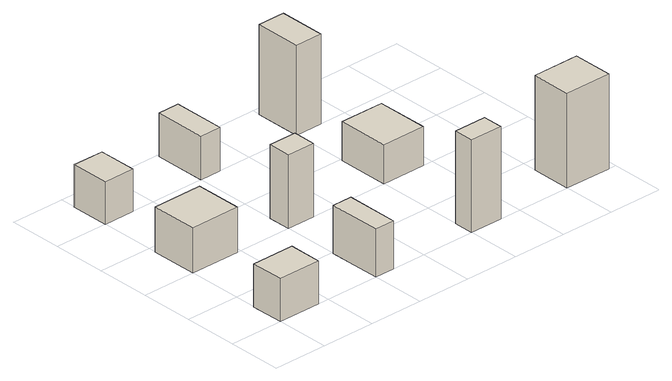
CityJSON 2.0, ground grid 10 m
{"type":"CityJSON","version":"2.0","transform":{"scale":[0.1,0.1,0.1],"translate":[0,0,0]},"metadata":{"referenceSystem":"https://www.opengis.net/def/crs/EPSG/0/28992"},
"CityObjects":{
"building1":{"type":"Building","attributes":{"roofType":"Hipped","yearOfConstruction":1963,"function":"Residential","storeysAboveGround":2},"geometry":[{"type":"MultiSurface","lod":"1","boundaries":[[[0,1,2,3]],[[4,5,6,7]],[[3,2,5,4]],[[7,6,1,0]],[[4,7,0,3]],[[1,6,5,2]]]}]},
"building2":{"type":"Building","attributes":{"roofType":"Shed","yearOfConstruction":2009,"function":"Residential","storeysAboveGround":2},"geometry":[{"type":"MultiSurface","lod":"1","boundaries":[[[8,9,10,11]],[[12,13,14,15]],[[11,10,13,12]],[[15,14,9,8]],[[12,15,8,11]],[[9,14,13,10]]]}]},
"building3":{"type":"Building","attributes":{"roofType":"Gabled","yearOfConstruction":2002,"function":"Residential","storeysAboveGround":2},"geometry":[{"type":"MultiSurface","lod":"1","boundaries":[[[16,17,18,19]],[[20,21,22,23]],[[19,18,21,20]],[[23,22,17,16]],[[20,23,16,19]],[[17,22,21,18]]]}]},
"building4":{"type":"Building","attributes":{"roofType":"Shed","yearOfConstruction":1948,"function":"Residential","storeysAboveGround":2},"geometry":[{"type":"MultiSurface","lod":"1","boundaries":[[[24,25,26,27]],[[28,29,30,31]],[[27,26,29,28]],[[31,30,25,24]],[[28,31,24,27]],[[25,30,29,26]]]}]},
"building5":{"type":"Building","attributes":{"roofType":"Flat","yearOfConstruction":1955,"function":"Industrial","storeysAboveGround":4},"geometry":[{"type":"MultiSurface","lod":"1","boundaries":[[[32,33,34,35]],[[36,37,38,39]],[[35,34,37,36]],[[39,38,33,32]],[[36,39,32,35]],[[33,38,37,34]]]}]},
"building6":{"type":"Building","attributes":{"roofType":"Hipped","yearOfConstruction":1988,"function":"Residential","storeysAboveGround":2},"geometry":[{"type":"MultiSurface","lod":"1","boundaries":[[[40,41,42,43]],[[44,45,46,47]],[[43,42,45,44]],[[47,46,41,40]],[[44,47,40,43]],[[41,46,45,42]]]}]},
"building7":{"type":"Building","attributes":{"roofType":"Flat","yearOfConstruction":2004,"function":"Industrial","storeysAboveGround":5},"geometry":[{"type":"MultiSurface","lod":"1","boundaries":[[[48,49,50,51]],[[52,53,54,55]],[[51,50,53,52]],[[55,54,49,48]],[[52,55,48,51]],[[49,54,53,50]]]}]},
"building8":{"type":"Building","attributes":{"roofType":"Flat","yearOfConstruction":1948,"function":"Residential","storeysAboveGround":2},"geometry":[{"type":"MultiSurface","lod":"1","boundaries":[[[56,57,58,59]],[[60,61,62,63]],[[59,58,61,60]],[[63,62,57,56]],[[60,63,56,59]],[[57,62,61,58]]]}]},
"building9":{"type":"Building","attributes":{"roofType":"Flat","yearOfConstruction":1962,"function":"Residential","storeysAboveGround":5},"geometry":[{"type":"MultiSurface","lod":"1","boundaries":[[[64,65,66,67]],[[68,69,70,71]],[[67,66,69,68]],[[71,70,65,64]],[[68,71,64,67]],[[65,70,69,66]]]}]},
"building10":{"type":"Building","attributes":{"roofType":"Flat","yearOfConstruction":1996,"function":"Residential","storeysAboveGround":5},"geometry":[{"type":"MultiSurface","lod":"1","boundaries":[[[72,73,74,75]],[[76,77,78,79]],[[75,74,77,76]],[[79,78,73,72]],[[76,79,72,75]],[[73,78,77,74]]]}]}
},
"vertices":[
[80,0,0],[80,0,77],[0,0,77],[0,0,0],[0,61,0],[0,61,77],[80,61,77],[80,61,0],
[93,200,0],[93,200,81],[0,200,81],[0,200,0],[0,286,0],[0,286,81],[93,286,81],[93,286,0],
[58,400,0],[58,400,76],[0,400,76],[0,400,0],[0,471,0],[0,471,76],[58,471,76],[58,471,0],
[237,0,0],[237,0,86],[200,0,86],[200,0,0],[200,98,0],[200,98,86],[237,98,86],[237,98,0],
[252,200,0],[252,200,132],[200,200,132],[200,200,0],[200,242,0],[200,242,132],[252,242,132],[252,242,0],
[240,400,0],[240,400,78],[200,400,78],[200,400,0],[200,496,0],[200,496,78],[240,496,78],[240,496,0],
[461,0,0],[461,0,166],[400,0,166],[400,0,0],[400,37,0],[400,37,166],[461,37,166],[461,37,0],
[482,200,0],[482,200,70],[400,200,70],[400,200,0],[400,296,0],[400,296,70],[482,296,70],[482,296,0],
[451,400,0],[451,400,161],[400,400,161],[400,400,0],[400,486,0],[400,486,161],[451,486,161],[451,486,0],
[687,0,0],[687,0,170],[600,0,170],[600,0,0],[600,74,0],[600,74,170],[687,74,170],[687,74,0]
]}
